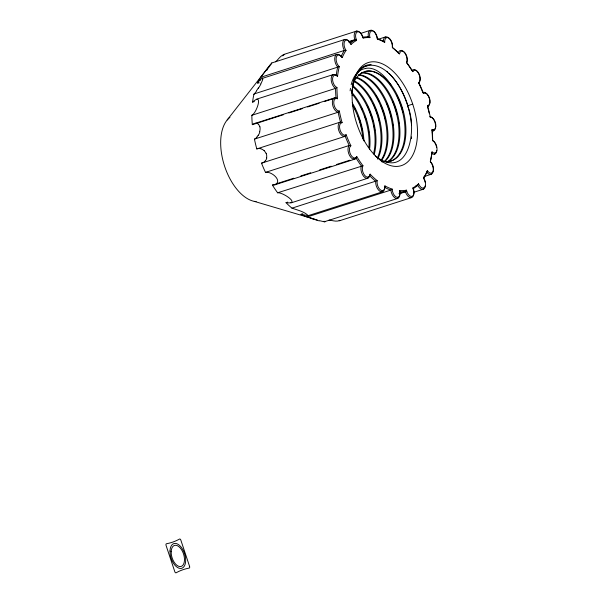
<?xml version="1.0" encoding="UTF-8"?>
<svg xmlns="http://www.w3.org/2000/svg" width="603" height="603" viewBox="0 0 603 603"><rect width="100%" height="100%" fill="white"/><g stroke="black" fill="none" stroke-linecap="round" stroke-linejoin="round"><path stroke-width="0.9" d="M422.786 92.44A7.515 4.115 72.2 0 1 429.208 98.108A7.515 4.115 72.2 0 1 427.519 106.693L427.497 105.54A6.512 3.565 72.2 0 0 429.494 98.04A6.512 3.565 72.2 0 0 423.464 93.412L422.786 92.44A80.184 43.898 72.2 0 0 418.806 83.229L418.731 82.46A6.512 3.565 72.2 0 0 418.851 73.408A6.512 3.565 72.2 0 0 412.859 71.651L411.962 70.604A80.184 43.898 72.2 0 0 406.678 62.818L406.648 62.493A6.512 3.565 72.2 0 0 404.869 52.755A6.512 3.565 72.2 0 0 399.503 54.051A79.181 43.356 72.2 0 0 392.417 47.531A6.512 3.565 72.2 0 0 388.935 38.11A6.512 3.565 72.2 0 0 384.714 42.323A79.181 43.356 72.2 0 0 377.44 39.12A6.512 3.565 72.2 0 0 372.586 30.911A6.512 3.565 72.2 0 0 369.925 37.62A79.181 43.356 72.2 0 0 363.187 38.042A6.512 3.565 72.2 0 0 357.443 31.846A6.512 3.565 72.2 0 0 356.599 40.409A79.181 43.356 72.2 0 0 351.052 44.411A6.512 3.565 72.2 0 0 344.969 40.838A6.512 3.565 72.2 0 0 346.032 50.411A79.181 43.356 72.2 0 0 342.218 57.602A6.512 3.565 72.2 0 0 336.399 56.999A6.512 3.565 72.2 0 0 339.263 66.647A79.181 43.356 72.2 0 0 337.559 76.317A6.512 3.565 72.2 0 0 332.57 78.752A6.512 3.565 72.2 0 0 336.949 87.525A79.181 43.356 72.2 0 0 337.522 98.741A6.512 3.565 72.2 0 0 333.851 103.965A6.512 3.565 72.2 0 0 339.316 111.005A79.181 43.356 72.2 0 0 342.105 122.665A6.512 3.565 72.2 0 0 340.115 130.173A6.512 3.565 72.2 0 0 346.145 134.793A79.181 43.356 72.2 0 0 350.878 145.753A6.512 3.565 72.2 0 0 350.758 154.805A6.512 3.565 72.2 0 0 356.75 156.554A79.181 43.356 72.2 0 0 362.968 165.742A6.512 3.565 72.2 0 0 364.732 175.45A6.512 3.565 72.2 0 0 370.106 174.161A79.181 43.356 72.2 0 0 377.192 180.674A6.512 3.565 72.2 0 0 380.674 190.096A6.512 3.565 72.2 0 0 384.895 185.882A79.181 43.356 72.2 0 0 392.169 189.093A6.512 3.565 72.2 0 0 397.023 197.302A6.512 3.565 72.2 0 0 399.683 190.586A79.181 43.356 72.2 0 0 406.422 190.171A6.512 3.565 72.2 0 0 412.166 196.359A6.512 3.565 72.2 0 0 413.01 187.797A79.181 43.356 72.2 0 0 418.557 183.802A6.512 3.565 72.2 0 0 424.64 187.367A6.512 3.565 72.2 0 0 423.577 177.802A79.181 43.356 72.2 0 0 427.384 170.611A6.512 3.565 72.2 0 0 433.21 171.207A6.512 3.565 72.2 0 0 430.346 161.566A79.181 43.356 72.2 0 0 432.05 151.888A6.512 3.565 72.2 0 0 437.039 149.454A6.512 3.565 72.2 0 0 432.66 140.68L432.502 140.386M342.218 57.602L341.177 56.463A7.515 4.115 72.2 0 0 335.042 56.599A7.515 4.115 72.2 0 0 337.695 67.091A80.184 43.898 72.2 0 0 336.263 75.224A7.515 4.115 72.2 0 0 331.168 78.601A7.515 4.115 72.2 0 0 335.547 88.392A80.184 43.898 72.2 0 0 336.029 97.822A7.515 4.115 72.2 0 0 332.464 104.108A7.515 4.115 72.2 0 0 338.147 112.233A80.184 43.898 72.2 0 0 340.491 122.032A7.515 4.115 72.2 0 0 338.803 130.61A7.515 4.115 72.2 0 0 345.225 136.278A80.184 43.898 72.2 0 0 349.205 145.489A7.515 4.115 72.2 0 0 349.567 155.529A7.515 4.115 72.2 0 0 356.109 158.182A80.184 43.898 72.2 0 0 361.333 165.9A7.515 4.115 72.2 0 0 363.707 176.415A7.515 4.115 72.2 0 0 369.722 175.797A80.184 43.898 72.2 0 0 375.677 181.269A7.515 4.115 72.2 0 0 379.83 191.226A7.515 4.115 72.2 0 0 384.729 187.397A80.184 43.898 72.2 0 0 390.842 190.088A7.515 4.115 72.2 0 0 396.359 198.515A7.515 4.115 72.2 0 0 399.668 191.844L399.683 190.586M398.161 197.226L397.679 198.44L324.52 221.693M431.982 130.904A7.515 4.115 72.2 0 0 435.547 124.617A7.515 4.115 72.2 0 0 429.864 116.492L430.286 117.201A6.512 3.565 72.2 0 1 435.758 124.241A6.512 3.565 72.2 0 1 432.087 129.464L432.004 130.64M384.895 185.882L384.729 187.397M339.783 220.321C336.971 222.153 332.419 220.419 329.042 220.103M266.632 157.82L266.737 156.139A4.244 1.907 71 0 0 266.127 153.298M432.05 151.888L431.786 153.298M370.106 174.161L369.722 175.797M259.689 131.673L259.999 130.06A4.311 1.817 88.2 0 0 259.908 126.781M262.682 79.475L262.637 78.337M270.649 64.815L271.84 62.938L344.833 39.451M425.153 182.347A7.515 4.115 72.2 0 0 423.63 178.3A80.184 43.898 72.2 0 0 426.834 172.254L427.384 170.611M271.795 62.923L227.195 119.967M356.75 156.554L356.109 158.182L353.433 159.041M345.052 136.353L345.534 135.147M355.378 157.926L354.896 159.132L274.764 184.857L272.405 185.076A80.184 43.898 72.2 0 0 277.629 192.794C282.536 191.95 301.515 204.673 286.018 202.683A80.184 43.898 72.2 0 0 291.973 208.163C297.294 210.025 304.621 211.713 308.223 215.648L382.558 191.777L383.041 190.563M368.297 177.026L367.815 178.232L290.88 202.94M427.708 106.633L428.19 105.427M433.504 130.866L433.987 129.66M434.688 154.187L435.17 152.981M423.698 188.046L423.216 189.252L414.314 192.116M431.627 173.099L431.145 174.305L424.022 176.596M260.805 83.772L261.627 82.151A4.311 0.709 -63.4 0 0 262.727 79.408M418.557 183.802L417.736 185.347A80.184 43.898 72.2 0 1 413.07 188.709A7.515 4.115 72.2 0 1 411.683 197.565A7.515 4.115 72.2 0 1 405.329 191.49A80.184 43.898 72.2 0 1 399.668 191.844M346.145 134.793L345.225 136.278L261.521 163.172A80.184 43.898 72.2 0 0 265.508 172.383C271.403 170.966 283.139 181.028 274.764 184.857M258.212 135.223L256.893 137.032M258.378 87.94L256.69 90.458M269.865 65.908L268.915 67.197M268.003 68.41L267.589 68.953M267.446 69.141L267.016 69.699M270.016 65.056L260.677 77.312A80.184 43.898 72.2 0 0 257.473 83.357L259.252 82.784M266.865 69.888L266.571 70.265A80.184 43.898 72.2 0 1 267.566 69.42M265.403 160.669L264.114 161.951A31.627 15.052 65.7 0 1 261.506 163.127M282.656 55.891L283.923 54.413L356.697 31.055M406.422 190.171L405.329 191.49L399.096 193.495M339.316 111.005L338.147 112.233L254.443 139.12A80.184 43.898 72.2 0 0 256.788 148.918L340.491 122.032L342.105 122.665M275.609 61.8C278.382 59.524 280.953 54.722 284.676 54.556M259.968 80.433L260.843 79.521M339.263 66.647L253.991 93.985A80.184 43.898 72.2 0 0 252.559 102.118C263.865 91.701 256.577 113.228 251.843 115.286A80.184 43.898 72.2 0 0 252.325 124.708L283.493 114.698M324.663 221.896L319.733 220.721M360.383 73.679L356.712 77.32A46.951 25.1 71.8 0 0 352.506 86.206M392.169 189.093L390.842 190.088L307.138 216.982A80.184 43.898 72.2 0 1 301.025 214.284L302.804 213.711M336.949 87.525L335.547 88.392L251.843 115.286M377.192 180.674L291.973 208.163M308.171 215.67L301.025 214.284M356.139 39.233L348.564 41.69M412.701 104.07L407.568 105.796C417.653 127.791 409.414 181.789 375.307 156.026M406.754 191.385L399.178 193.842M333.595 74.455L256.373 99.254M262.531 78.322L336.783 54.451M411.314 197.663L339.203 220.856M360.33 33.519L370.061 30.399M348.707 42.014L354.941 40.009L356.599 40.409M366.564 37.446L368.343 36.873L369.925 37.62M377.425 39.527L385.43 36.956M260.677 77.312L344.381 50.426L346.032 50.411M252.559 102.118L254.345 101.545M254.376 123.6L334.243 97.965M288.837 112.98L302.193 108.691M307.53 106.972L319.108 103.256M324.452 101.538L336.029 97.822L337.522 98.741M362.885 139.029A46.635 25.899 73.9 0 0 359.456 121.331L360.375 121.037A46.635 25.115 73.8 0 0 352.19 102.796M368.863 147.72A46.635 25.899 73.9 0 0 365.448 119.402L366.36 119.108A46.635 25.115 73.8 0 0 352.197 92.756M373.656 153.298A46.635 26.464 72.9 0 0 374.048 151.519A46.635 25.899 73.9 0 0 371.433 117.479L372.353 117.186A46.635 25.115 73.8 0 0 355.664 88.204A46.635 24.565 72.8 0 0 353.087 85.928M377.41 157.948A46.635 26.464 72.9 0 0 380.041 149.597A46.635 25.899 73.9 0 0 377.425 115.557L378.345 115.263A46.635 25.115 73.8 0 0 361.657 86.282A46.635 24.565 72.8 0 0 355.077 81.239M381.051 160.179A46.635 26.464 72.9 0 0 386.033 147.667A46.635 25.899 73.9 0 0 383.41 113.635L384.33 113.334A46.635 25.115 73.8 0 0 367.642 84.36A46.635 24.565 72.8 0 0 357.036 77.455M384.186 161.581A46.635 26.464 72.9 0 0 392.018 145.745A46.635 25.899 73.9 0 0 389.402 111.706L390.322 111.412A46.635 25.115 73.8 0 0 373.634 82.438A46.635 24.565 72.8 0 0 359.087 74.644M386.915 162.056A46.635 26.464 72.9 0 0 398.01 143.823A46.635 25.899 73.9 0 0 395.395 109.784L396.307 109.49A46.635 25.115 73.8 0 0 379.619 80.508A46.635 24.565 72.8 0 0 361.37 72.827M401.379 107.862L402.299 107.568A46.635 25.115 73.8 0 0 391.294 85.151A46.604 25.514 72.2 0 0 365.177 71.471A46.635 24.565 72.8 0 1 384.691 78.88A46.635 25.115 73.8 0 1 401.379 107.862A46.635 25.899 73.9 0 1 403.995 141.893A46.635 26.464 72.9 0 1 390.571 161.197A46.635 26.479 71.5 0 1 388.098 161.853M265.508 172.383L349.205 145.489L350.878 145.753M272.405 185.076L274.184 184.503M275.963 183.93L293.774 178.209M300.897 175.918L310.696 172.775M319.598 169.91L331.175 166.194M336.519 164.476L349.876 160.187M277.629 192.794L362.968 165.742M286.018 202.683L287.797 202.111M415.957 185.92L417.736 185.347A7.515 4.115 72.2 0 0 422.386 189.387A7.515 4.115 72.2 0 0 425.356 185.475M254.896 123.434L255.928 123.268M259.637 148.504L260.843 148.677M254.278 201.364L317.412 220.05M308.525 217.389L314.088 219.055M422.959 92.372L424.075 93.066M340.303 122.085L341.419 122.778M384.714 42.323L383.282 41.328A80.184 43.898 72.2 0 0 377.169 38.63L377.44 39.12M336.263 75.224L337.559 76.317M383.282 41.328A7.515 4.115 72.2 0 1 388.181 37.492A7.515 4.115 72.2 0 1 392.334 47.449A80.184 43.898 72.2 0 1 398.289 52.928L398.364 52.996M264.174 150.494L266.104 153.313M258.597 124.271L259.878 126.811M411.902 70.543L411.962 70.604A7.515 4.115 72.2 0 1 418.444 73.189A7.515 4.115 72.2 0 1 418.806 83.229M341.177 56.463A80.184 43.898 72.2 0 1 344.381 50.426A7.515 4.115 72.2 0 1 343.71 40.25A7.515 4.115 72.2 0 1 350.275 43.371L351.052 44.411M362.712 37.28L363.187 38.042M432.637 140.635L432.66 140.68A79.181 43.356 72.2 0 0 432.087 129.464M406.641 62.471L406.648 62.493A79.181 43.356 72.2 0 1 412.859 71.651M423.577 177.802L423.63 178.3M413.01 187.797L413.07 188.709M418.731 82.46A79.181 43.356 72.2 0 1 423.464 93.412M427.497 105.54A79.181 43.356 72.2 0 1 430.286 117.201M350.275 43.371A80.184 43.898 72.2 0 1 354.941 40.009A7.515 4.115 72.2 0 1 356.094 31.25A7.515 4.115 72.2 0 1 362.388 36.376M362.682 37.228A80.184 43.898 72.2 0 1 368.343 36.873A7.515 4.115 72.2 0 1 371.448 30.173A7.515 4.115 72.2 0 1 377.079 37.981M427.746 107.507A80.184 43.898 72.2 0 1 429.163 113.221M432.05 131.703A80.184 43.898 72.2 0 1 432.464 140.333M426.834 172.254A7.515 4.115 72.2 0 0 432.969 172.126A7.515 4.115 72.2 0 0 430.316 161.627A80.184 43.898 72.2 0 0 431.748 153.494A7.515 4.115 72.2 0 0 436.828 150.411M432.803 140.559A7.515 4.115 72.2 0 1 436.625 147.283M256.132 201.628A45.104 24.693 72.2 0 1 224.173 164.868A45.104 24.693 72.2 0 1 229.947 117.329M324.03 221.226A14.593 1.168 13.6 0 1 325.092 221.829M319.289 220.909A15.49 0.724 16 0 1 310.952 218.354M266.775 158.009A14.404 6.784 68.6 0 1 265.418 160.7M260.88 148.888A15.271 7.017 71.9 0 1 264.174 150.72M256.78 148.911A31.612 15.105 75.5 0 1 259.644 148.564M256.946 137.183A31.635 14.728 83.7 0 1 254.458 139.195M259.833 131.906A14.404 6.475 86.3 0 1 258.25 135.358M255.928 123.329A15.263 6.49 89.2 0 1 258.574 124.406M252.31 124.55A31.627 13.552 -87.1 0 1 254.896 123.351M256.629 90.91A31.635 7.605 -65.7 0 1 253.893 94.415M260.903 84.036A14.404 2.97 -64.1 0 1 258.31 88.385M261.107 78.91A15.263 2.48 -62.5 0 1 262.682 78.141M257.85 82.483A31.627 4.425 -59.3 0 1 260.353 79.641M398.289 52.928A7.515 4.115 72.2 0 1 404.304 52.303A7.515 4.115 72.2 0 1 406.678 62.818M366.089 66.232A50.878 27.602 73.2 0 1 407.914 105.683M402.299 107.568A46.635 25.899 73.9 0 1 404.915 141.599A46.635 26.464 72.9 0 1 391.49 160.903A46.635 26.479 71.5 0 1 383.636 161.596M395.395 109.784A46.635 25.115 73.8 0 0 378.699 80.802A46.635 24.565 72.8 0 0 361.657 72.978M396.307 109.49A46.635 25.899 73.9 0 1 398.922 143.529A46.635 26.464 72.9 0 1 387.835 161.762M389.402 111.706A46.635 25.115 73.8 0 0 372.714 82.732A46.635 24.565 72.8 0 0 358.174 74.938M390.322 111.412A46.635 25.899 73.9 0 1 392.937 145.451A46.635 26.464 72.9 0 1 385.106 161.28M383.41 113.635A46.635 25.115 73.8 0 0 366.722 84.654A46.635 24.565 72.8 0 0 356.117 77.749M384.33 113.334A46.635 25.899 73.9 0 1 386.945 147.373A46.635 26.464 72.9 0 1 381.97 159.885M377.425 115.557A46.635 25.115 73.8 0 0 360.737 86.576A46.635 24.565 72.8 0 0 354.157 81.533M378.345 115.263A46.635 25.899 73.9 0 1 380.96 149.295A46.635 26.464 72.9 0 1 377.606 159.117M371.433 117.479A46.635 25.115 73.8 0 0 354.745 88.505A46.635 24.565 72.8 0 0 352.167 86.221M372.353 117.186A46.635 25.899 73.9 0 1 374.968 151.225A46.635 26.464 72.9 0 1 374.116 154.737M351.692 93.525A46.635 25.115 73.8 0 1 365.448 119.402M366.36 119.108A46.635 25.899 73.9 0 1 369.579 149.401M352.371 104.945A46.635 25.115 73.8 0 1 359.456 121.331M360.375 121.037A46.635 25.899 73.9 0 1 363.933 140.929M360.406 73.747A46.815 25.017 72.3 0 1 365.177 71.456M365.614 68.441A48.165 24.18 74 0 1 391.219 85.332M350.147 90.849A50.871 26.992 68.6 0 1 350.471 88.317M351.172 84.759A50.871 26.992 68.6 0 1 365.629 68.486M351.828 92.628A52.144 28.168 70.7 0 1 352.099 89.063M352.431 86.531A52.144 27.602 71.6 0 1 365.863 65.456A52.144 27.587 72.8 0 1 371.177 64.581M386.613 71.282A52.144 27.587 72.8 0 1 387.774 72.285M388.927 73.347A52.144 28.13 73.7 0 1 407.673 105.729A52.144 28.921 73.7 0 1 411.548 125.507M411.608 136.911A52.144 28.921 73.7 0 1 411.442 138.698M396.789 95.168A52.144 28.13 73.7 0 1 401.688 107.651A52.144 28.921 73.7 0 1 403.06 112.49M392.523 100.912A52.144 28.13 73.7 0 1 395.696 109.58A52.144 28.921 73.7 0 1 397.068 114.412M398.643 121.874A52.144 28.921 73.7 0 1 398.907 123.547M386.531 102.842A52.144 28.13 73.7 0 1 389.711 111.502A52.144 28.921 73.7 0 1 391.671 118.814M392.659 123.803A52.144 28.921 73.7 0 1 392.922 125.469M376.159 95.817A52.144 28.13 73.7 0 1 379.181 101.696M380.546 104.764A52.144 28.13 73.7 0 1 383.719 113.424M384.201 115.03A52.144 28.921 73.7 0 1 385.686 120.736M370.167 97.746A52.144 28.13 73.7 0 1 371.342 99.902M373.189 103.618A52.144 28.13 73.7 0 1 377.727 115.346M378.217 116.952A52.144 28.921 73.7 0 1 379.694 122.665M367.204 105.548A52.144 28.13 73.7 0 1 371.742 117.276M372.224 118.874A52.144 28.921 73.7 0 1 372.903 121.301M373.89 125.416A52.144 28.921 73.7 0 1 374.825 130.406M361.212 107.47A52.144 28.13 73.7 0 1 362.252 109.769M364.694 116.017A52.144 28.13 73.7 0 1 365.75 119.198M368.554 130.663A52.144 28.921 73.7 0 1 368.832 132.328M354.504 107.892A52.144 28.13 73.7 0 1 355.574 110.153M358.144 116.371A52.144 28.13 73.7 0 1 359.765 121.12M360.006 121.919A52.144 28.921 73.7 0 1 362.086 130.09M382.717 161.89A46.635 26.479 71.5 0 1 381.307 161.627M366.059 66.142A51.768 27.73 71.8 0 0 357.398 73.362A51.361 27.519 71.8 0 0 354.428 79.415M352.031 91.897A51.888 27.798 71.8 0 1 352.19 90.209M352.627 86.945A51.888 27.798 71.8 0 1 354.519 79.528M189.568 566.36L180.855 540.167A1.5 0.822 72.2 0 0 179.536 539.052A141.486 77.463 72.2 0 1 166.451 543.755A1.5 0.822 72.2 0 0 166.081 545.481L174.795 571.674A1.5 0.822 72.2 0 0 176.114 572.79A141.486 77.463 72.2 0 1 189.199 568.086A1.5 0.822 72.2 0 0 189.568 566.36M171.169 551.753A11.027 6.038 72.2 0 0 180.892 566.503A11.027 6.038 72.2 0 0 181.42 549.514A11.027 6.038 72.2 0 0 171.169 551.753M169.993 551.014A12.98 7.108 72.2 0 0 181.435 568.373A12.98 7.108 72.2 0 0 182.053 548.376A12.98 7.108 72.2 0 0 169.993 551.014M352.092 95.319A54.127 29.63 72.2 0 0 400.859 165.787A54.127 29.63 72.2 0 0 401.462 81.209A54.127 29.63 72.2 0 0 352.092 95.319"/></g></svg>
